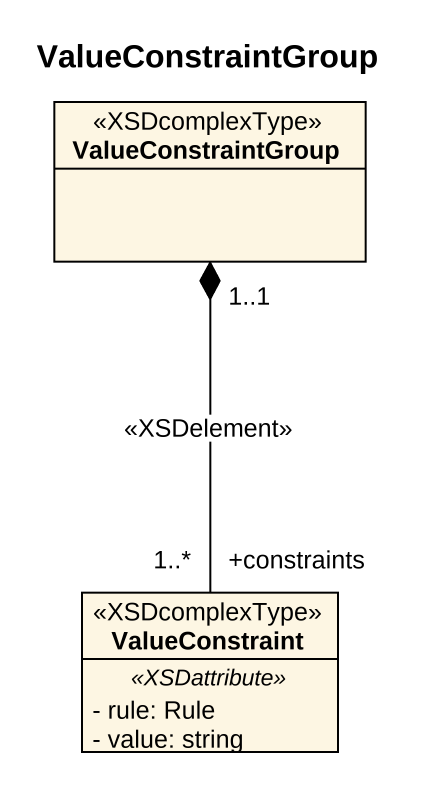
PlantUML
@startuml
title ValueConstraintGroup
hide circle
hide empty members
skinparam classAttributeIconSize 0
class ValueConstraintGroup <<XSDcomplexType>>
class ValueConstraint <<XSDcomplexType>> {
  .. <<XSDattribute>> ..
  - rule: Rule
  - value: string
}
ValueConstraintGroup "1..1" *-- "+constraints\n1..*" ValueConstraint : <<XSDelement>>
@enduml
